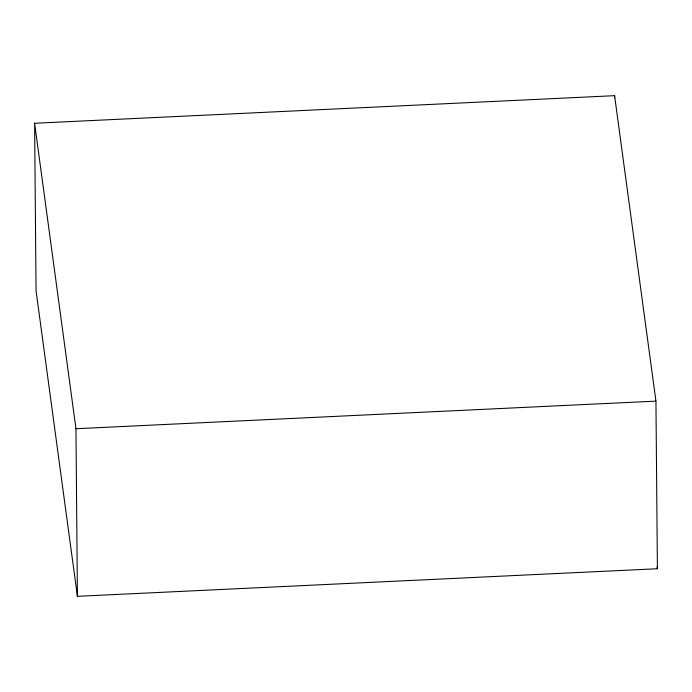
<?xml version="1.0" encoding="UTF-8"?>
<svg xmlns="http://www.w3.org/2000/svg" width="692" height="692" viewBox="0 0 692 692"><rect width="100%" height="100%" fill="white"/><g stroke="black" fill="none" stroke-linecap="round" stroke-linejoin="round"><path stroke-width="1.04" d="M34.6 123.263L614.582 95.678L655.938 401.126L657.4 568.737L77.418 596.322L36.062 290.874L34.6 123.263L75.956 428.72L77.418 596.322M75.956 428.72L655.938 401.126M657.115 566.601L657.4 568.737M614.582 95.678L614.6 97.823"/></g></svg>
